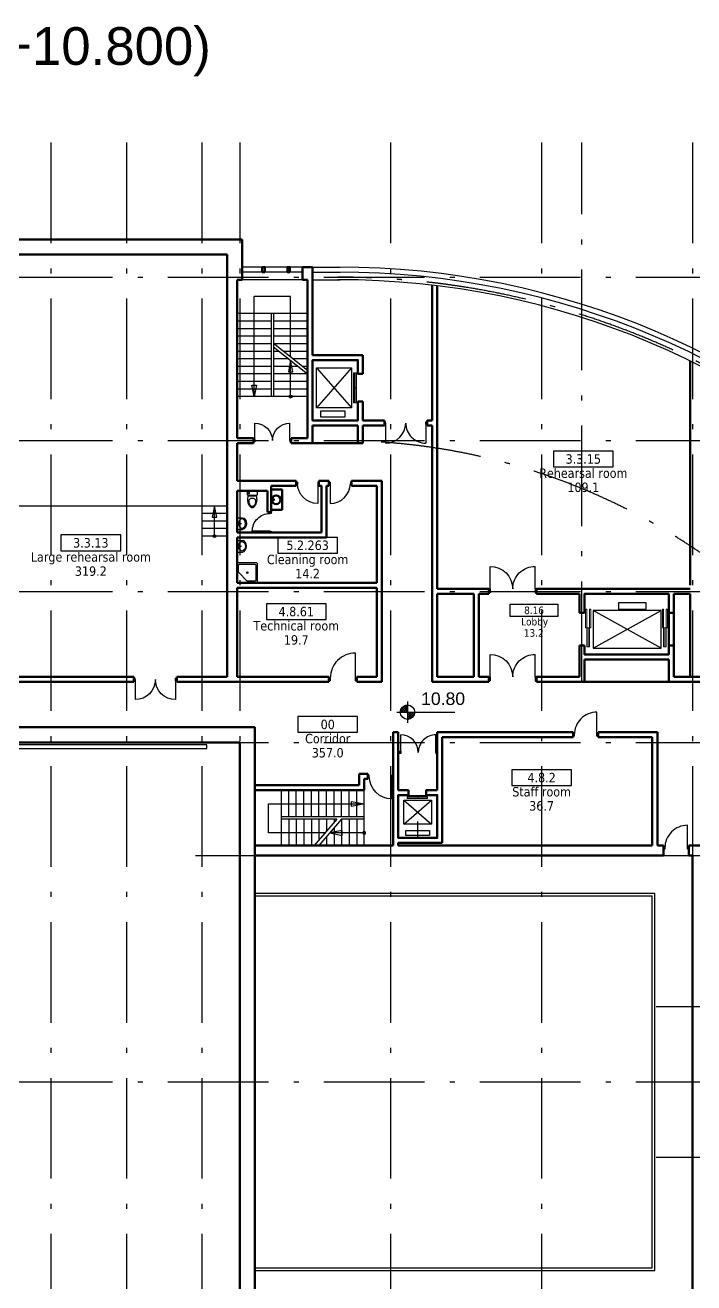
# Model space of a CAD drawing. Header units: millimetres. Extents: x 2558 to 253942, y 1343 to 186042.
# Drawn here: x 66615 to 93190, y 41229 to 91247 of the extents above; entities that cross this region are included whole.
import ezdxf
from ezdxf.enums import TextEntityAlignment as Align

# ---------------------------------------------------------------- set-up
doc = ezdxf.new("R2010")
doc.units = ezdxf.units.MM
doc.linetypes.add('OSY', pattern=[6200, 4000, -1000, 200, -1000])
for name, color, linetype in [('axes', 40, 'OSY'), ('DV', 70, 'Continuous'), ('F', 4, 'Continuous'), ('M', 7, 'Continuous'), ('P', 3, 'Continuous'), ('T-EXPL pom', 9, 'Continuous'), ('Text', 179, 'Continuous')]:
    doc.layers.add(name, color=color, linetype=linetype)
doc.layers.add('hide', color=61, linetype='Continuous', lineweight=5, plot=False)
for name, color, linetype, lineweight in [('Kolumns', 5, 'Continuous', 50), ('ST', 5, 'Continuous', 50), ('TEN', 2, 'Continuous', 30)]:
    doc.layers.add(name, color=color, linetype=linetype, lineweight=lineweight)
doc.layers.add('SN', color=7, linetype='Continuous', plot=False)
doc.styles.add('DIM100', font='arial.ttf')
doc.styles.add('dim200', font='arial.ttf')
doc.styles.add('EXPL', font='tahoma.ttf')

# ---------------------------------------------------------------- blocks, each defined once
blk = doc.blocks.new('90')
at = {"layer": 'DV'}
blk.add_line((50, 0), (50, -900), dxfattribs=at)
for points in [[(50, 50), (50, -50), (0, -50), (0, 50)], [(1000, 50), (1000, -50), (950, -50), (950, 50)]]:
    blk.add_lwpolyline(points, close=True, dxfattribs=at)
blk.add_arc((50, 0), 900, 270, 0, dxfattribs=at)
blk = doc.blocks.new('otmetka')
for p, q in [((-426, 0), (1885, 0)), ((0, 426), (0, -426))]:
    blk.add_line(p, q)
at = {"color": 0}
for p, q in [((-262, 0), (-286, 24)), ((-277, 77), (-76, 278)), ((-172, 0), (-270, 98)), ((-263, 0), (1, 264)), ((-81, 0), (-240, 158)), ((1, 8), (-198, 208)), ((-172, 0), (1, 173)), ((1, 99), (-147, 247)), ((1, 189), (-85, 275)), ((-82, 0), (1, 83)), ((1, -234), (235, 0)), ((1, -144), (145, 0)), ((1, -53), (54, 0)), ((230, -175), (54, 0)), ((264, -119), (145, 0)), ((285, -49), (235, 0)), ((185, -221), (1, -37)), ((131, -257), (1, -128)), ((64, -281), (1, -218)), ((40, -285), (286, -39))]:
    blk.add_line(p, q, dxfattribs=at)
blk.add_circle((0, 0), 288)
blk = doc.blocks.new('A$C47705284')
at = {"layer": 'hide'}
for points in [[(-1350, 3250), (-2100, 3250), (-2100, 3200), (-1350, 3200)], [(-1350, 3150), (-2100, 3150), (-2100, 3200), (-1350, 3200)], [(-600, 3300), (-1350, 3300), (-1350, 3250), (-600, 3250)], [(-600, 3100), (-1350, 3100), (-1350, 3150), (-600, 3150)], [(-1350, 200), (-2100, 200), (-2100, 150), (-1350, 150)], [(-1350, 100), (-2100, 100), (-2100, 150), (-1350, 150)], [(-600, 250), (-1350, 250), (-1350, 200), (-600, 200)], [(-600, 50), (-1350, 50), (-1350, 100), (-600, 100)]]:
    blk.add_lwpolyline(points, close=True, dxfattribs=at)
at = {"layer": 'P'}
blk.add_lwpolyline([(-2150, 3050), (-650, 3050), (-650, 350), (-2150, 350), (-2150, 3050), (-650, 350), (-2150, 350), (-650, 3050)], dxfattribs=at)
blk.add_lwpolyline([(-600, 2450), (-350, 2450), (-350, 1350), (-600, 1350)], close=True, dxfattribs=at)
at = {"layer": 'ST'}
for p, q in [((-2050, 0), (-2050, -200)), ((-750, 0), (-750, -200))]:
    blk.add_line(p, q, dxfattribs=at)
for points in [[(-2050, 3550), (-2050, 3350), (-2400, 3350), (-2400, 0), (-2050, 0)], [(-750, 0), (0, 0), (0, 3350), (-750, 3350), (-750, 3550)]]:
    blk.add_lwpolyline(points, dxfattribs=at)
blk = doc.blocks.new('99')
at = {"layer": 'DV'}
for p, q in [((0, -50), (900, -50)), ((0, -1850), (900, -1850))]:
    blk.add_line(p, q, dxfattribs=at)
for points in [[(-150, -50), (-150, 0), (0, 0), (0, -50)], [(-150, -1850), (-150, -1900), (0, -1900), (0, -1850)]]:
    blk.add_lwpolyline(points, close=True, dxfattribs=at)
for centre, start, end in [((0, -50), 270, 0), ((0, -1850), 0, 90)]:
    blk.add_arc(centre, 900, start, end, dxfattribs=at)
blk = doc.blocks.new('nomkom')
blk.add_lwpolyline([(-950, 0), (950, 0), (950, 500), (-950, 500)], close=True)
at = {"style": 'EXPL'}
for tag, height, p in [('NO_LEGEND', 300, (0, 100)), ('ROOM_NAME', 200, (0, -350)), ('AREA', 300, (0, -800))]:
    blk.add_attdef(tag, text='', height=height, dxfattribs=at).set_placement(p, align=Align.CENTER)
blk = doc.blocks.new('77')
at = {"layer": 'DV'}
for p, q in [((50, 0), (50, -700)), ((1450, 0), (1450, -700))]:
    blk.add_line(p, q, dxfattribs=at)
for points in [[(50, 50), (0, 50), (0, -50), (50, -50)], [(1450, 50), (1500, 50), (1500, -50), (1450, -50)]]:
    blk.add_lwpolyline(points, close=True, dxfattribs=at)
for centre, start, end in [((50, 0), 270, 0), ((1450, 0), 180, 270)]:
    blk.add_arc(centre, 700, start, end, dxfattribs=at)
blk = doc.blocks.new('okon')
at = {"layer": 'ST'}
blk.add_lwpolyline([(-50, 0), (50, 0), (50, 200), (-50, 200)], close=True, dxfattribs=at)
blk = doc.blocks.new('80')
at = {"layer": 'DV'}
blk.add_line((50, 0), (50, -800), dxfattribs=at)
for points in [[(50, 50), (50, -50), (0, -50), (0, 50)], [(850, 50), (850, -50), (900, -50), (900, 50)]]:
    blk.add_lwpolyline(points, close=True, dxfattribs=at)
blk.add_arc((50, 0), 800, 270, 0, dxfattribs=at)
blk = doc.blocks.new('70')
at = {"layer": 'DV'}
blk.add_line((50, 0), (50, -700), dxfattribs=at)
for points in [[(50, 50), (0, 50), (0, -50), (50, -50)], [(800, 50), (750, 50), (750, -50), (800, -50)]]:
    blk.add_lwpolyline(points, close=True, dxfattribs=at)
blk.add_arc((50, 0), 700, 270, 0, dxfattribs=at)
blk = doc.blocks.new('W1')
at = {"color": 7}
blk.add_lwpolyline([(0, 436.5), (800, 436.5), (800, 0), (0, 0), (0, 0), (0, 436.5)], close=True, dxfattribs=at)
for centre, radius in [((400, 200), 172.5), ((400, 100), 18.1)]:
    blk.add_circle(centre, radius, dxfattribs=at)
blk = doc.blocks.new('W7')
at = {"layer": 'SN'}
for points in [[(196, 198), (362, 198), (368, 243), (372, 277), (374, 291), (375, 312), (376, 324), (376, 358), (374, 397), (370, 433), (360, 483), (349, 518), (332, 556), (317, 582), (306, 598), (289, 619), (270, 638), (251, 654), (240, 661), (225, 667), (212, 669), (202, 670), (188, 669), (176, 666), (156, 657), (134, 639), (112, 616), (90, 588), (72, 559), (53, 516), (44, 486), (36, 449), (30, 406), (27, 366), (27, 330), (28, 306), (30, 279), (34, 249), (37, 224), (40, 198)], [(317, 353), (323, 368), (326, 382), (329, 410), (328, 437), (325, 460), (320, 485), (312, 512), (300, 537), (284, 564), (264, 589), (252, 601), (237, 612), (223, 617), (210, 620), (199, 620), (184, 619), (171, 614), (158, 607), (145, 595), (126, 574), (110, 550), (99, 531), (94, 519), (87, 500), (83, 484), (80, 474), (77, 456), (75, 440), (74, 422), (74, 408), (74, 394), (77, 379), (84, 356), (93, 339), (103, 325), (117, 312), (131, 302), (143, 295), (157, 290), (180, 284), (193, 283), (210, 283), (224, 285), (238, 287), (256, 294), (270, 300), (284, 311), (300, 325), (310, 339)], [(191, 164), (379, 164), (392, 164), (401, 157), (403, 147), (403, 138), (403, 0), (0, 0), (0, 126), (0, 141), (5, 160), (18, 164), (36, 164)]]:
    blk.add_lwpolyline(points, close=True, dxfattribs=at)
blk.add_lwpolyline([(0, 106), (73, 106), (86, 101), (92, 93), (94, 83), (94, 74), (93, 62), (86, 52), (78, 48), (71, 47), (71, 47), (0, 47)], dxfattribs=at)
blk = doc.blocks.new('w33')
for p, q in [((-553, 20), (-553, 210)), ((-323, 0), (-323, 171)), ((-93, 20), (-93, 210))]:
    blk.add_line(p, q)
blk.add_circle((-323, 107), 18)
for centre, start, end in [((-533, 20), 180, 270), ((-113, 20), 270, 0)]:
    blk.add_arc(centre, 20, start, end)
blk.add_ellipse((-323, 210), major_axis=(-230, 0), ratio=0.701058, start_param=3.141593, end_param=6.283185)
blk.add_ellipse((-323, 194), major_axis=(190, 0), ratio=0.693554)
at = {"layer": 'SN', "color": 7}
blk.add_line((-533, 0), (-113, 0), dxfattribs=at)
blk = doc.blocks.new('100')
at = {"layer": 'DV'}
blk.add_line((50, -50), (50, -1050), dxfattribs=at)
for points in [[(50, 50), (50, -50), (0, -50), (0, 50)], [(1100, 50), (1100, -50), (1050, -50), (1050, 50)]]:
    blk.add_lwpolyline(points, close=True, dxfattribs=at)
blk.add_arc((50, -50), 1000, 270, 0, dxfattribs=at)
blk = doc.blocks.new('88')
at = {"layer": 'DV'}
for p, q in [((0, -50), (800, -50)), ((0, -1650), (800, -1650))]:
    blk.add_line(p, q, dxfattribs=at)
for points in [[(-50, -50), (-50, 0), (50, 0), (50, -50)], [(-50, -1650), (-50, -1700), (50, -1700), (50, -1650)]]:
    blk.add_lwpolyline(points, close=True, dxfattribs=at)
for centre, start, end in [((0, -50), 270, 0), ((0, -1650), 0, 90)]:
    blk.add_arc(centre, 800, start, end, dxfattribs=at)
blk = doc.blocks.new('A$C61B65F7C')
at = {"layer": 'hide'}
for points in [[(-1900, 1740), (-1300, 1740), (-1300, 1690), (-1900, 1690)], [(-1900, 1670), (-1300, 1670), (-1300, 1620), (-1900, 1620)], [(-700, 1740), (-1300, 1740), (-1300, 1690), (-700, 1690)], [(-700, 1669), (-1300, 1669), (-1300, 1619), (-700, 1619)]]:
    blk.add_lwpolyline(points, close=True, dxfattribs=at)
at = {"layer": 'P'}
blk.add_lwpolyline([(-2100, 1550), (-500, 1550), (-500, 150), (-2100, 150), (-2100, 1550), (-500, 150), (-2100, 150), (-500, 1550)], dxfattribs=at)
blk.add_lwpolyline([(-387, 1277), (-137, 1277), (-137, 327), (-387, 327)], close=True, dxfattribs=at)
at = {"layer": 'ST'}
blk.add_lwpolyline([(-1850, 2000), (-1850, 1800), (-2400, 1800), (-2400, 0), (0, 0), (0, 1800), (-750, 1800), (-750, 2000)], dxfattribs=at)
blk = doc.blocks.new('A$C7EA548E2')
at = {"layer": 'hide'}
for points in [[(-1191, -10), (-775, -10), (-775, -60), (-1191, -60)], [(-1191, -80), (-775, -80), (-775, -130), (-1191, -130)], [(-391, -10), (-775, -10), (-775, -60), (-391, -60)], [(-391, -80), (-775, -80), (-775, -130), (-391, -130)]]:
    blk.add_lwpolyline(points, close=True, dxfattribs=at)
at = {"layer": 'M', "linetype": 'Continuous'}
blk.add_line((-775, -1700), (-775, -1050), dxfattribs=at)
at = {"layer": 'P'}
blk.add_lwpolyline([(-1325, -200), (-225, -200), (-225, -1150), (-1325, -1150), (-1325, -200), (-225, -1150), (-1325, -1150), (-225, -200)], dxfattribs=at)
blk.add_lwpolyline([(-300, -1400), (-300, -1600), (-1250, -1600), (-1250, -1400)], close=True, dxfattribs=at)
at = {"layer": 'ST'}
blk.add_lwpolyline([(-1141, 200), (-1141, 0), (-1550, 0), (-1550, -1700), (0, -1700), (0, 0), (-441, 0), (-441, 200)], dxfattribs=at)
blk = doc.blocks.new('W4')
at = {"layer": 'SN'}
for points in [[(50, 800), (750, 800, -0.414214), (800, 750), (800, 50, -0.414214), (750, 0), (50, 0, -0.414214), (0, 50), (0, 750, -0.414214)], [(421, 740), (690, 740, -0.414214), (740, 690), (740, 110, -0.414214), (690, 60), (110, 60, -0.414214), (60, 110), (60, 379, -0.198912), (75, 415), (385, 725, -0.198912)]]:
    blk.add_lwpolyline(points, format="xyb", close=True, dxfattribs=at)
blk.add_circle((400, 400), 30, dxfattribs=at)

msp = doc.modelspace()

# ---------------------------------------------------------------- linework, layer by layer
at = {"layer": 'axes'}
for p, q in [((67639.6, 86574.4), (67639.6, 2874.4)), ((70639.6, 86574.4), (70639.6, 2874.4)), ((73639.6, 86574.4), (73639.6, 2874.4)), ((75139.6, 86574.4), (75139.6, 2874.4)), ((81139.6, 86574.4), (81139.6, 2874.4)), ((87139.6, 86574.4), (87139.6, 2874.4)), ((93139.6, 86574.4), (93139.6, 2874.4)), ((4089.6, 81224.4), (113998.8, 81224.4)), ((4089.6, 74724.4), (113998.8, 74724.4)), ((4089.6, 68724.4), (113998.8, 68724.4)), ((4089.6, 62724.4), (113998.8, 62724.4)), ((73389.6, 58224.4), (118197.5, 58224.4)), ((91689.6, 52224.4), (118197.5, 52224.4)), ((4089.6, 49224.4), (118197.5, 49224.4)), ((91689.6, 46224.4), (118197.5, 46224.4))]:
    msp.add_line(p, q, dxfattribs=at)
at = {"layer": 'axes', "color": 7}
msp.add_line((88739.6, 65124.4), (88739.6, 86574.4), dxfattribs=at)
at = {"layer": 'axes'}
for radius in [32000, 25500]:
    msp.add_arc((79039.6, 49224.4), radius, 270, 90, dxfattribs=at)
at = {"layer": 'F'}
for p, q in [((77639.6, 81624.4), (75239.6, 81624.4)), ((78039.6, 81624.4), (79139.6, 81624.4)), ((77639.6, 81424.4), (75239.6, 81424.4)), ((77639.6, 81124.4), (75239.6, 81124.4)), ((78039.6, 81424.4), (79139.6, 81424.4)), ((78039.6, 81124.4), (79139.6, 81124.4))]:
    msp.add_line(p, q, dxfattribs=at)
for radius in [32400, 32200, 31900]:
    msp.add_arc((79039.6, 49224.4), radius, 270, 90, dxfattribs=at)
at = {"layer": 'Kolumns'}
msp.add_lwpolyline([(54139.6, 35724.4), (75139.6, 35724.4), (75139.6, 62724.4), (75139.6, 62724.4), (54139.6, 62724.4), (54139.6, 62724.4), (54139.6, 58224.4), (53539.6, 58224.4), (53539.6, 63324.4), (53539.6, 63324.4), (75739.6, 63324.4), (75739.6, 63324.4), (75739.6, 35124.4), (53539.6, 35124.4), (53539.6, 35124.4), (53539.6, 40224.4), (54139.6, 40224.4), (54139.6, 35724.4)], close=True, dxfattribs=at)
at = {"layer": 'P'}
for p, q in [((77164.6, 80449.4), (75714.6, 80449.4)), ((75714.6, 76474.4), (75714.6, 80449.4)), ((77164.6, 78064.4), (77164.6, 80449.4)), ((77839.6, 79774.4), (75039.6, 79774.4)), ((76389.6, 79774.4), (76389.6, 76474.4)), ((76489.6, 79774.4), (76489.6, 76474.4)), ((76389.6, 79474.4), (75039.6, 79474.4)), ((76389.6, 79174.4), (75039.6, 79174.4)), ((77839.6, 79474.4), (76489.6, 79474.4)), ((77839.6, 79174.4), (76489.6, 79174.4)), ((76389.6, 78874.4), (75039.6, 78874.4)), ((76389.6, 78574.4), (75039.6, 78574.4)), ((77839.6, 78874.4), (76489.6, 78874.4)), ((76489.6, 78604.4), (77839.6, 77524.4)), ((77839.6, 78574.4), (76527.1, 78574.4)), ((76389.6, 78274.4), (75039.6, 78274.4)), ((76489.6, 78454.4), (77839.6, 77374.4)), ((76714.6, 78274.4), (76489.6, 78274.4)), ((77839.6, 78274.4), (76902.1, 78274.4)), ((76389.6, 77974.4), (75039.6, 77974.4)), ((76389.6, 77674.4), (75039.6, 77674.4)), ((77089.6, 77974.4), (76489.6, 77974.4)), ((77464.6, 77674.4), (76489.6, 77674.4)), ((77164.6, 76474.4), (77164.6, 77914.4)), ((77839.6, 77974.4), (77277.1, 77974.4)), ((77839.6, 77674.4), (77652.1, 77674.4)), ((76389.6, 77374.4), (75039.6, 77374.4)), ((76389.6, 77074.4), (75039.6, 77074.4)), ((77839.6, 77374.4), (76489.6, 77374.4)), ((77839.6, 77074.4), (76489.6, 77074.4)), ((76389.6, 76774.4), (75039.6, 76774.4)), ((77839.6, 76774.4), (76489.6, 76774.4)), ((77839.6, 76474.4), (75039.6, 76474.4)), ((55639.6, 72124.4), (74639.6, 72124.4)), ((73639.6, 72124.4), (73639.6, 70924.4)), ((74139.6, 70924.4), (74139.6, 72124.4)), ((74639.6, 71824.4), (73639.6, 71824.4)), ((74639.6, 71524.4), (73639.6, 71524.4)), ((74639.6, 71224.4), (73639.6, 71224.4)), ((74639.6, 70924.4), (73639.6, 70924.4)), ((76789.6, 60824.4), (76789.6, 58624.4)), ((77089.6, 59774.4), (77089.6, 60824.4)), ((77389.6, 59774.4), (77389.6, 60824.4)), ((77689.6, 59774.4), (77689.6, 60824.4)), ((77989.6, 59774.4), (77989.6, 60824.4)), ((78289.6, 59774.4), (78289.6, 60824.4)), ((78589.6, 59774.4), (78589.6, 60824.4)), ((78889.6, 59774.4), (78889.6, 60824.4)), ((79189.6, 59774.4), (79189.6, 60824.4)), ((79489.6, 59774.4), (79489.6, 60824.4)), ((79789.6, 59774.4), (79789.6, 60824.4)), ((80089.6, 58624.4), (80089.6, 60824.4)), ((76789.6, 59774.4), (80089.6, 59774.4)), ((79002.1, 59674.4), (76789.6, 59674.4)), ((77089.6, 59674.4), (77089.6, 58624.4)), ((77389.6, 59674.4), (77389.6, 58624.4)), ((77689.6, 59674.4), (77689.6, 58624.4)), ((77989.6, 59674.4), (77989.6, 58624.4)), ((79002.1, 59674.4), (78102.1, 58624.4)), ((78289.6, 59674.4), (78289.6, 58843.1)), ((79189.6, 59674.4), (78289.6, 58624.4)), ((78589.6, 59674.4), (78589.6, 59193.1)), ((78889.6, 59674.4), (78889.6, 59543.1)), ((79189.6, 59674.4), (79189.6, 58624.4)), ((80089.6, 59674.4), (79189.6, 59674.4)), ((79489.6, 59674.4), (79489.6, 58624.4)), ((79789.6, 59674.4), (79789.6, 58624.4)), ((78889.6, 59324.4), (78889.6, 58624.4)), ((78589.6, 58974.4), (78589.6, 58624.4)), ((75739.6, 56724.4), (91639.6, 56724.4)), ((75739.6, 56624.4), (91539.6, 56624.4)), ((91539.6, 41824.4), (91539.6, 56624.4)), ((91639.6, 41724.4), (91639.6, 56724.4)), ((75739.6, 41824.4), (91539.6, 41824.4)), ((75739.6, 41724.4), (91639.6, 41724.4))]:
    msp.add_line(p, q, dxfattribs=at)
for points in [[(77164.6, 77914.4), (77074.3, 77464.4), (77255, 77464.4)], [(75714.6, 76474.4), (75624.3, 76924.4), (75805, 76924.4)], [(74139.6, 72124.4), (74049.3, 71674.4), (74230, 71674.4)], [(55439.6, 62474.4), (73839.6, 62474.4), (73839.6, 62624.4), (55439.6, 62624.4)]]:
    msp.add_lwpolyline(points, close=True, dxfattribs=at)
msp.add_lwpolyline([(78530.7, 59124.4), (76289.6, 59124.4), (76289.6, 60274.4), (80089.6, 60274.4), (79589.6, 60174.4), (79589.6, 60374.4), (80089.6, 60274.4)], dxfattribs=at)
msp.add_lwpolyline([(80035.3, 59109.3, 14.7946634), (80033.3, 59124.4), (80089.6, 59124.4), (78718.2, 59124.4), (79218.2, 59024.4), (79218.2, 59224.4), (78718.2, 59124.4)], format="xyb", dxfattribs=at)
for centre in [(77164.6, 76474.4), (74139.6, 70924.4)]:
    msp.add_circle(centre, 56.3, dxfattribs=at)
at = {"layer": 'ST'}
for p, q in [((55039.6, 82724.4), (75239.6, 82724.4)), ((75239.6, 81124.4), (75239.6, 82724.4)), ((55639.6, 82124.4), (74639.6, 82124.4)), ((74639.6, 65324.4), (74639.6, 82124.4)), ((77639.6, 81124.4), (77639.6, 81624.4)), ((77639.6, 81624.4), (78039.6, 81624.4)), ((78039.6, 81624.4), (78039.6, 78124.4)), ((75039.6, 74824.4), (75039.6, 81124.4)), ((75039.6, 81124.4), (75239.6, 81124.4)), ((77839.6, 81124.4), (77639.6, 81124.4)), ((77839.6, 74824.4), (77839.6, 81124.4)), ((82789.6, 75524.4), (82789.6, 80903.2)), ((82989.6, 68824.4), (82989.6, 80878.9)), ((80039.6, 78124.4), (78039.6, 78124.4)), ((80039.6, 77374.4), (80039.6, 78124.4)), ((93039.6, 68974.4), (93039.6, 77888.1)), ((80039.6, 76274.4), (80039.6, 75524.4)), ((77839.6, 75574.4), (77839.6, 74824.4)), ((79839.6, 75324.4), (78039.6, 75324.4)), ((78039.6, 75324.4), (78039.6, 74624.4)), ((79839.6, 74624.4), (79839.6, 75324.4)), ((80039.6, 75524.4), (80889.6, 75524.4)), ((80889.6, 75324.4), (80039.6, 75324.4)), ((80039.6, 75324.4), (80039.6, 74624.4)), ((80889.6, 75524.4), (80889.6, 75324.4)), ((82789.6, 75524.4), (82589.6, 75524.4)), ((82589.6, 75524.4), (82589.6, 75324.4)), ((82589.6, 75324.4), (82789.6, 75324.4)), ((82789.6, 68624.4), (82789.6, 75324.4)), ((75039.6, 74824.4), (75689.6, 74824.4)), ((75039.6, 73124.4), (75039.6, 74624.4)), ((75689.6, 74624.4), (75039.6, 74624.4)), ((75689.6, 74824.4), (75689.6, 74624.4)), ((77839.6, 74824.4), (77189.6, 74824.4)), ((77189.6, 74824.4), (77189.6, 74624.4)), ((77189.6, 74624.4), (80039.6, 74624.4)), ((75039.6, 73124.4), (77389.6, 73124.4)), ((77389.6, 72924.4), (77389.6, 73124.4)), ((78289.6, 72924.4), (78289.6, 73124.4)), ((78689.6, 73124.4), (78289.6, 73124.4)), ((78689.6, 72924.4), (78689.6, 73124.4)), ((80789.6, 73124.4), (79589.6, 73124.4)), ((79589.6, 72924.4), (79589.6, 73124.4)), ((80789.6, 65124.4), (80789.6, 73124.4)), ((75039.6, 71074.4), (75039.6, 72724.4)), ((75039.6, 72724.4), (76239.6, 72724.4)), ((76239.6, 72724.4), (76239.6, 71874.4)), ((76389.6, 72924.4), (77389.6, 72924.4)), ((76389.6, 71874.4), (76389.6, 72924.4)), ((78289.6, 72924.4), (78389.6, 72924.4)), ((78389.6, 71074.4), (78389.6, 72924.4)), ((78589.6, 70874.4), (78589.6, 72924.4)), ((78589.6, 72924.4), (78689.6, 72924.4)), ((79589.6, 72924.4), (80589.6, 72924.4)), ((80589.6, 69074.4), (80589.6, 72924.4)), ((76239.6, 71874.4), (76389.6, 71874.4)), ((75039.6, 71074.4), (76239.6, 71074.4)), ((76239.6, 71074.4), (76239.6, 71074.4)), ((76239.6, 71074.4), (76389.6, 71074.4)), ((76389.6, 71074.4), (76389.6, 71074.4)), ((76389.6, 71074.4), (78389.6, 71074.4)), ((75039.6, 69074.4), (75039.6, 70874.4)), ((75039.6, 70874.4), (78589.6, 70874.4)), ((80589.6, 69074.4), (75039.6, 69074.4)), ((75039.6, 65324.4), (75039.6, 68874.4)), ((80589.6, 68874.4), (75039.6, 68874.4)), ((80589.6, 65324.4), (80589.6, 68874.4)), ((82789.6, 65124.4), (82789.6, 68974.4)), ((85039.6, 68824.4), (82989.6, 68824.4)), ((84439.6, 68624.4), (82989.6, 68624.4)), ((82989.6, 65324.4), (82989.6, 68624.4)), ((84439.6, 65324.4), (84439.6, 68624.4)), ((84639.6, 65324.4), (84639.6, 68624.4)), ((85039.6, 68624.4), (84639.6, 68624.4)), ((85039.6, 68824.4), (85039.6, 68624.4)), ((93039.6, 68824.4), (86939.6, 68824.4)), ((86939.6, 68824.4), (86939.6, 68624.4)), ((88639.6, 68624.4), (86939.6, 68624.4)), ((88639.6, 67874.4), (88639.6, 68624.4)), ((93039.6, 68624.4), (92389.6, 68624.4)), ((92389.6, 68624.4), (92389.6, 65324.4)), ((93039.6, 65324.4), (93039.6, 68624.4)), ((92189.6, 67874.4), (92189.6, 66574.4)), ((88639.6, 66574.4), (88639.6, 65324.4)), ((92189.6, 66024.4), (88839.6, 66024.4)), ((88839.6, 66024.4), (88839.6, 65124.4)), ((92189.6, 66024.4), (92189.6, 65124.4)), ((58339.6, 65324.4), (70939.6, 65324.4)), ((58339.6, 65124.4), (70939.6, 65124.4)), ((70939.6, 65124.4), (70939.6, 65324.4)), ((72639.6, 65324.4), (74639.6, 65324.4)), ((72639.6, 65124.4), (72639.6, 65324.4)), ((72639.6, 65124.4), (78689.6, 65124.4)), ((75039.6, 65324.4), (78689.6, 65324.4)), ((78689.6, 65324.4), (78689.6, 65124.4)), ((79789.6, 65324.4), (80589.6, 65324.4)), ((79789.6, 65324.4), (79789.6, 65124.4)), ((79789.6, 65124.4), (80789.6, 65124.4)), ((85039.6, 65124.4), (82789.6, 65124.4)), ((84439.6, 65324.4), (82989.6, 65324.4)), ((85039.6, 65124.4), (84439.6, 65124.4)), ((85039.6, 65324.4), (84639.6, 65324.4)), ((85039.6, 65324.4), (85039.6, 65124.4)), ((88639.6, 65324.4), (86939.6, 65324.4)), ((86939.6, 65324.4), (86939.6, 65124.4)), ((93239.6, 65124.4), (86939.6, 65124.4)), ((88639.6, 65324.4), (87339.6, 65324.4)), ((90839.6, 65124.4), (95639.6, 65124.4)), ((93039.6, 65324.4), (92389.6, 65324.4)), ((95439.6, 65324.4), (92389.6, 65324.4)), ((81239.6, 58624.4), (81239.6, 63124.4)), ((81439.6, 63124.4), (81239.6, 63124.4)), ((81439.6, 60824.4), (81439.6, 63124.4)), ((81439.6, 63124.4), (81439.6, 63124.4)), ((88389.6, 63124.4), (82989.6, 63124.4)), ((88389.6, 62924.4), (88389.6, 63124.4)), ((89389.6, 63124.4), (91739.6, 63124.4)), ((89389.6, 63124.4), (89389.6, 62924.4)), ((91739.6, 58624.4), (91739.6, 63124.4)), ((83189.6, 62924.4), (88389.6, 62924.4)), ((89389.6, 62924.4), (91539.6, 62924.4)), ((91539.6, 58624.4), (91539.6, 62924.4)), ((81848.4, 60824.4), (81439.6, 60824.4)), ((75739.6, 58624.4), (81239.6, 58624.4)), ((81439.6, 58624.4), (91539.6, 58624.4)), ((91739.6, 58624.4), (91989.6, 58624.4)), ((91989.6, 58624.4), (91989.6, 58224.4)), ((92989.6, 58624.4), (93539.6, 58624.4)), ((92989.6, 58624.4), (92989.6, 58224.4)), ((75739.6, 58224.4), (91989.6, 58224.4)), ((92989.6, 58224.4), (93139.6, 58224.4)), ((93139.6, 58224.4), (93139.6, 40224.4))]:
    msp.add_line(p, q, dxfattribs=at)
at = {"layer": 'ST', "linetype": 'Continuous'}
for p, q in [((82989.6, 60824.4), (82989.6, 63124.4)), ((83189.6, 58724.4), (83189.6, 62924.4)), ((79889.6, 61024.4), (75739.6, 61024.4)), ((80239.6, 61474.4), (79889.6, 61474.4)), ((79889.6, 61474.4), (79889.6, 61024.4)), ((80089.6, 60824.4), (80089.6, 61274.4)), ((80089.6, 61274.4), (80239.6, 61274.4)), ((80239.6, 61274.4), (80239.6, 61474.4)), ((75739.6, 60824.4), (80089.6, 60824.4)), ((82989.6, 60824.4), (82539.6, 60824.4)), ((81439.6, 58624.4), (81439.6, 58724.4)), ((81439.6, 58724.4), (83189.6, 58724.4))]:
    msp.add_line(p, q, dxfattribs=at)

# ---------------------------------------------------------------- block references
at = {"layer": 'DV', "xscale": -1}
for name, p, rotation in [('77', (75689.6, 74724.4), 180), ('70', (76339.6, 71074.4), 270), ('99', (86939.6, 68824.4), 270), ('99', (86939.6, 65324.4), 270)]:
    msp.add_blockref(name, p, dxfattribs=dict(at, rotation=rotation))
at = {"layer": 'DV', "linetype": 'Continuous'}
for name, p, rotation in [('88', (82589.6, 75424.4), 270), ('100', (79789.6, 65224.4), 180), ('77', (82989.6, 62324.4), 180)]:
    msp.add_blockref(name, p, dxfattribs=dict(at, rotation=rotation))
at = {"layer": 'DV', "xscale": -1}
msp.add_blockref('80', (78289.6, 73024.4), dxfattribs=at)
at = {"layer": 'DV'}
msp.add_blockref('80', (78689.6, 73024.4), dxfattribs=at)
at = {"layer": 'DV', "linetype": 'Continuous', "xscale": -1, "rotation": 90}
msp.add_blockref('88', (70939.6, 65224.4), dxfattribs=at)
at = {"layer": 'DV', "rotation": 180}
for p in [(89389.6, 63024.4), (92989.6, 58524.4)]:
    msp.add_blockref('90', p, dxfattribs=at)
at = {"layer": 'DV', "linetype": 'Continuous', "xscale": -1}
msp.add_blockref('90', (81239.6, 61374.4), dxfattribs=at)
at = {"layer": 'M', "linetype": 'Continuous'}
msp.add_blockref('A$C7EA548E2', (82989.6, 60624.4), dxfattribs=at)
at = {"layer": 'P', "linetype": 'Continuous', "rotation": 270}
msp.add_blockref('A$C61B65F7C', (78039.6, 75524.4), dxfattribs=at)
at = {"layer": 'SN', "xscale": -1, "rotation": 270}
msp.add_blockref('w33', (75039.6, 71747.8), dxfattribs=at)
at = {"layer": 'SN', "rotation": 270}
msp.add_blockref('w33', (75039.6, 70200.9), dxfattribs=at)
at = {"layer": 'ST', "xscale": -1}
msp.add_blockref('okon', (77089.6, 81424.4), dxfattribs=at)
at = {"layer": 'ST', "xscale": -1, "rotation": 270}
msp.add_blockref('W1', (76389.6, 71974.4), dxfattribs=at)
at = {"layer": 'ST', "linetype": 'Continuous', "rotation": 90}
msp.add_blockref('W4', (75839.6, 69074.4), dxfattribs=at)
at = {"layer": 'T-EXPL pom'}
ref = msp.add_blockref('nomkom', (88797.1, 73680.8), dxfattribs=dict(at, xscale=1.25, yscale=1.25, zscale=1.25))
ref.add_attrib('ПЛОЩАДЬ', '109.1', dxfattribs={"layer": '0', "height": 375, "style": 'EXPL'}).set_placement((88797.1, 72680.8), align=Align.CENTER)
ref.add_attrib('НОМЕР_ПО_ЭКСПЛИКАЦИИ', '3.3.15', dxfattribs={"layer": '0', "height": 375, "style": 'EXPL'}).set_placement((88797.1, 73805.8), align=Align.CENTER)
ref.add_attrib('НАИМЕНОВАНИЕ_ПОМЕЩЕНИЯ', 'Rehearsal room', dxfattribs={"layer": '0', "height": 375, "style": 'EXPL'}).set_placement((88797.1, 73243.3), align=Align.CENTER)
ref = msp.add_blockref('nomkom', (69224.3, 70347.5), dxfattribs=dict(at, xscale=1.25, yscale=1.25, zscale=1.25))
ref.add_attrib('ПЛОЩАДЬ', '319.2', dxfattribs={"layer": '0', "height": 375, "style": 'EXPL'}).set_placement((69224.3, 69347.5), align=Align.CENTER)
ref.add_attrib('НОМЕР_ПО_ЭКСПЛИКАЦИИ', '3.3.13', dxfattribs={"layer": '0', "height": 375, "style": 'EXPL'}).set_placement((69224.3, 70472.5), align=Align.CENTER)
ref.add_attrib('НАИМЕНОВАНИЕ_ПОМЕЩЕНИЯ', 'Large rehearsal room', dxfattribs={"layer": '0', "height": 375, "style": 'EXPL'}).set_placement((69224.3, 69910), align=Align.CENTER)
ref = msp.add_blockref('nomkom', (77839.6, 70249.4), dxfattribs=dict(at, xscale=1.25, yscale=1.25, zscale=1.25))
ref.add_attrib('ПЛОЩАДЬ', '14.2', dxfattribs={"layer": '0', "height": 375, "style": 'EXPL'}).set_placement((77839.6, 69249.4), align=Align.CENTER)
ref.add_attrib('НОМЕР_ПО_ЭКСПЛИКАЦИИ', '5.2.263', dxfattribs={"layer": '0', "height": 375, "style": 'EXPL'}).set_placement((77839.6, 70374.4), align=Align.CENTER)
ref.add_attrib('НАИМЕНОВАНИЕ_ПОМЕЩЕНИЯ', 'Cleaning room', dxfattribs={"layer": '0', "height": 375, "style": 'EXPL'}).set_placement((77839.6, 69811.9), align=Align.CENTER)
ref = msp.add_blockref('nomkom', (77389.6, 67611.9), dxfattribs=dict(at, xscale=1.25, yscale=1.25, zscale=1.25))
ref.add_attrib('ПЛОЩАДЬ', '19.7', dxfattribs={"layer": '0', "height": 375, "style": 'EXPL'}).set_placement((77389.6, 66611.9), align=Align.CENTER)
ref.add_attrib('НОМЕР_ПО_ЭКСПЛИКАЦИИ', '4.8.61', dxfattribs={"layer": '0', "height": 375, "style": 'EXPL'}).set_placement((77389.6, 67736.9), align=Align.CENTER)
ref.add_attrib('НАИМЕНОВАНИЕ_ПОМЕЩЕНИЯ', 'Technical room', dxfattribs={"layer": '0', "height": 375, "style": 'EXPL'}).set_placement((77389.6, 67174.4), align=Align.CENTER)
ref = msp.add_blockref('nomkom', (86839.6, 67724.4), dxfattribs=dict(at, xscale=-1))
ref.add_attrib('ПЛОЩАДЬ', '13.2', dxfattribs={"layer": '0', "height": 300, "style": 'EXPL'}).set_placement((86827.6, 66924.4), align=Align.CENTER)
ref.add_attrib('НОМЕР_ПО_ЭКСПЛИКАЦИИ', '8.16', dxfattribs={"layer": '0', "height": 300, "style": 'EXPL'}).set_placement((86839.6, 67824.4), align=Align.CENTER)
ref.add_attrib('НАИМЕНОВАНИЕ_ПОМЕЩЕНИЯ', 'Lobby', dxfattribs={"layer": '0', "height": 300, "style": 'EXPL'}).set_placement((86860.6, 67374.4), align=Align.CENTER)
ref = msp.add_blockref('nomkom', (78639.6, 63124.4), dxfattribs=dict(at, xscale=1.25, yscale=1.25, zscale=1.25))
ref.add_attrib('ПЛОЩАДЬ', '357.0', dxfattribs={"layer": '0', "height": 375, "style": 'EXPL'}).set_placement((78639.6, 62124.4), align=Align.CENTER)
ref.add_attrib('НОМЕР_ПО_ЭКСПЛИКАЦИИ', '00', dxfattribs={"layer": '0', "height": 375, "style": 'EXPL'}).set_placement((78639.6, 63249.4), align=Align.CENTER)
ref.add_attrib('НАИМЕНОВАНИЕ_ПОМЕЩЕНИЯ', 'Corridor', dxfattribs={"layer": '0', "height": 375, "style": 'EXPL'}).set_placement((78639.6, 62686.9), align=Align.CENTER)
ref = msp.add_blockref('nomkom', (87139.6, 61010.7), dxfattribs=dict(at, xscale=1.25, yscale=1.25, zscale=1.25))
ref.add_attrib('ПЛОЩАДЬ', '36.7', dxfattribs={"layer": '0', "height": 375, "style": 'EXPL'}).set_placement((87139.6, 60010.7), align=Align.CENTER)
ref.add_attrib('НОМЕР_ПО_ЭКСПЛИКАЦИИ', '4.8.2', dxfattribs={"layer": '0', "height": 375, "style": 'EXPL'}).set_placement((87139.6, 61135.7), align=Align.CENTER)
ref.add_attrib('НАИМЕНОВАНИЕ_ПОМЕЩЕНИЯ', 'Staff room', dxfattribs={"layer": '0', "height": 375, "style": 'EXPL'}).set_placement((87139.6, 60573.2), align=Align.CENTER)
at = {"layer": 'TEN'}
msp.add_blockref('okon', (76089.6, 81424.4), dxfattribs=at)
at = {"layer": 'TEN', "xscale": -1}
for name, p, rotation in [('W7', (75439.6, 72724.4), 180), ('A$C47705284', (88839.6, 68624.4), 270)]:
    msp.add_blockref(name, p, dxfattribs=dict(at, rotation=rotation))
at = {"layer": 'Text', "lineweight": 0}
msp.add_blockref('otmetka', (81810.2, 63924.4), dxfattribs=at)

# ---------------------------------------------------------------- texts
at = {"layer": 'Text', "style": 'dim200'}
msp.add_text('Level 5 +9.900 (+10.800)', height=1500, dxfattribs=at).set_placement((62284.8, 89667.4), align=Align.CENTER)
at = {"layer": 'Text', "style": 'DIM100'}
msp.add_text('10.80', height=500, dxfattribs=at).set_placement((82351.2, 64209.9))

doc.saveas('drawing.dxf')
